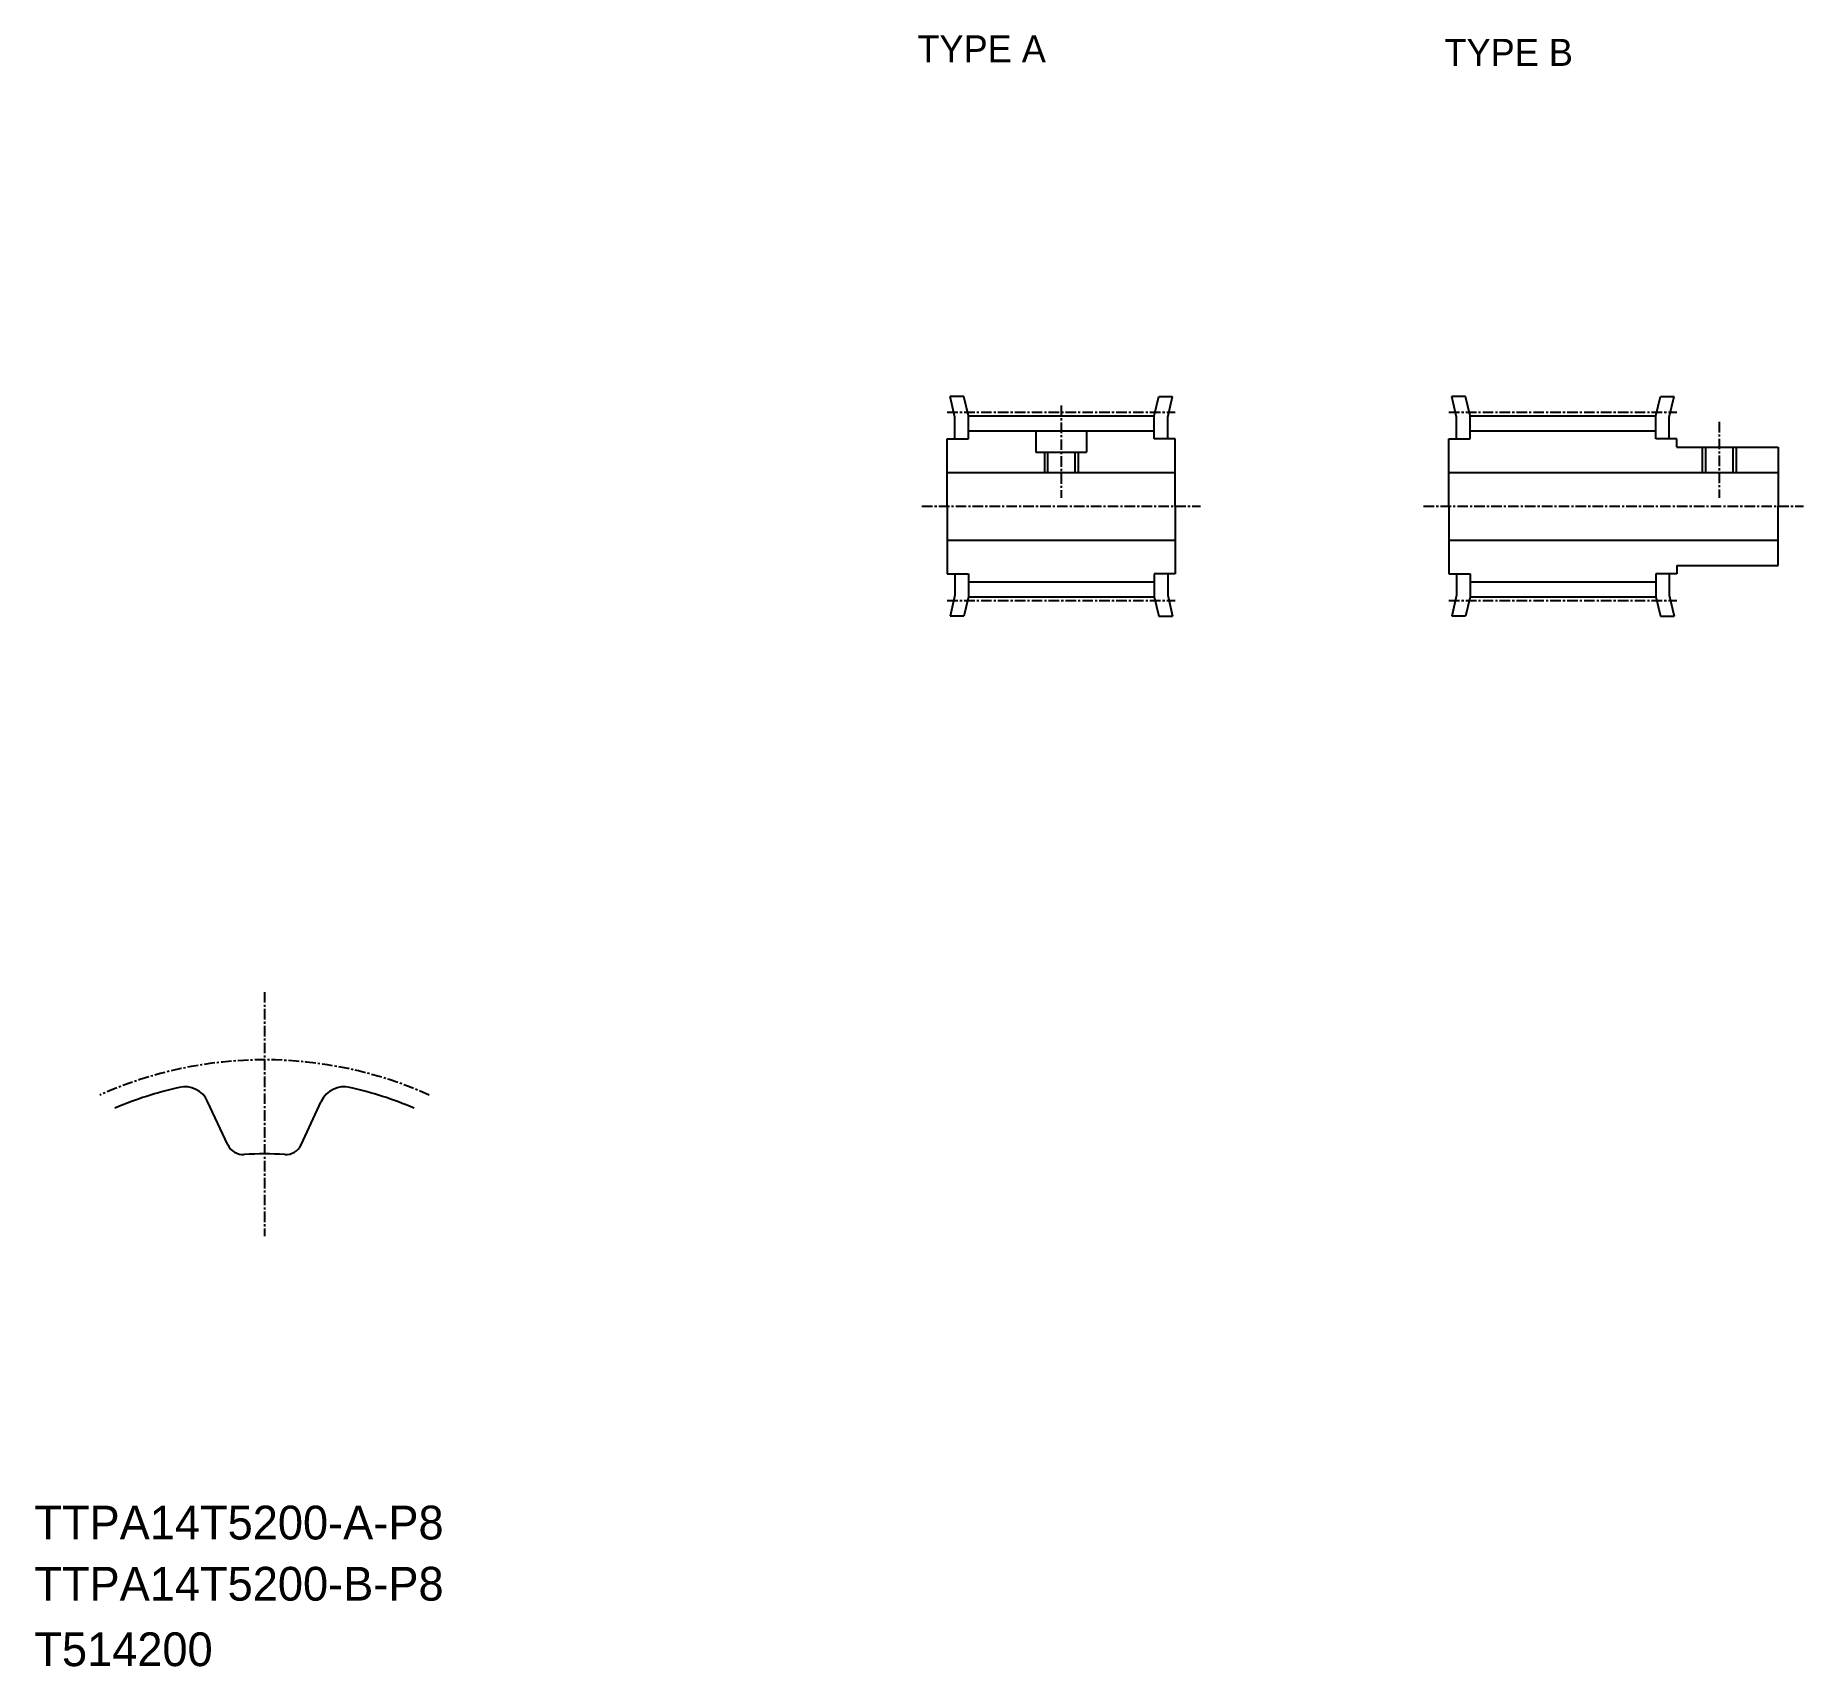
# Model space of a CAD drawing. Extents: x 10 to 220, y 10 to 203.
import ezdxf

# ---------------------------------------------------------------- set-up
doc = ezdxf.new("R2010")
doc.units = 0
doc.linetypes.add('CENTER', pattern=[2, 1.25, -0.25, 0.25, -0.25])
doc.layers.get('0').update_dxf_attribs({"linetype": 'CONTINUOUS'})
doc.layers.add('CENTER', color=1, linetype='CENTER')

msp = doc.modelspace()

# ---------------------------------------------------------------- linework, layer by layer
at = {"color": 7, "linetype": 'CONTINUOUS'}
for p, q in [((119, 157.88), (118.43, 160.34)), ((120.07, 160.34), (118.43, 160.34)), ((120.6, 158.06), (120.07, 160.34)), ((142.6, 158.06), (143.14, 160.34)), ((143.14, 160.34), (144.78, 160.34)), ((144.2, 157.88), (144.78, 160.34)), ((178.4, 157.88), (177.83, 160.34)), ((179.47, 160.34), (177.83, 160.34)), ((180, 158.06), (179.47, 160.34)), ((202, 158.06), (202.54, 160.34)), ((202.54, 160.34), (204.18, 160.34)), ((203.6, 157.88), (204.18, 160.34)), ((119, 155.34), (119, 157.88)), ((120.6, 155.34), (120.6, 158.06)), ((120.6, 158.06), (142.6, 158.06)), ((142.6, 155.34), (142.6, 158.06)), ((144.2, 155.34), (144.2, 157.88)), ((178.4, 155.34), (178.4, 157.88)), ((180, 158.06), (202, 158.06)), ((180, 155.34), (180, 158.06)), ((202, 155.34), (202, 158.06)), ((203.6, 155.34), (203.6, 157.88)), ((118.1, 147.34), (118.1, 155.34)), ((118.1, 155.34), (120.6, 155.34)), ((120.6, 156.26), (142.6, 156.26)), ((128.6, 156.26), (128.6, 153.74)), ((134.6, 156.26), (134.6, 153.74)), ((145.1, 155.34), (142.6, 155.34)), ((145.1, 147.34), (145.1, 155.34)), ((177.5, 147.34), (177.5, 155.34)), ((177.5, 155.34), (180, 155.34)), ((180, 156.26), (202, 156.26)), ((204.5, 155.34), (202, 155.34)), ((204.5, 154.34), (204.5, 155.34)), ((128.6, 153.74), (134.6, 153.74)), ((129.98, 153.74), (129.98, 151.34)), ((133.22, 153.74), (133.22, 151.34)), ((204.5, 154.34), (216.5, 154.34)), ((207.88, 154.34), (207.88, 151.34)), ((211.12, 154.34), (211.12, 151.34)), ((216.5, 154.34), (216.5, 147.34)), ((118.1, 151.34), (145.1, 151.34)), ((177.5, 151.34), (216.5, 151.34)), ((118.1, 147.34), (118.1, 139.34)), ((145.1, 147.34), (145.1, 139.34)), ((177.5, 147.34), (177.5, 139.34)), ((216.5, 140.34), (216.5, 147.34)), ((118.1, 143.34), (145.1, 143.34)), ((177.5, 143.34), (216.5, 143.34)), ((204.5, 140.34), (216.5, 140.34)), ((204.5, 140.34), (204.5, 139.34)), ((118.1, 139.34), (120.6, 139.34)), ((119, 139.34), (119, 136.8)), ((120.6, 139.34), (120.6, 136.61)), ((120.6, 138.41), (142.6, 138.41)), ((142.6, 139.34), (142.6, 136.61)), ((145.1, 139.34), (142.6, 139.34)), ((144.2, 139.34), (144.2, 136.8)), ((177.5, 139.34), (180, 139.34)), ((178.4, 139.34), (178.4, 136.8)), ((180, 139.34), (180, 136.61)), ((180, 138.41), (202, 138.41)), ((202, 139.34), (202, 136.61)), ((204.5, 139.34), (202, 139.34)), ((203.6, 139.34), (203.6, 136.8)), ((119, 136.8), (118.43, 134.34)), ((120.6, 136.61), (120.07, 134.34)), ((120.6, 136.61), (142.6, 136.61)), ((142.6, 136.61), (143.14, 134.34)), ((144.2, 136.8), (144.78, 134.34)), ((178.4, 136.8), (177.83, 134.34)), ((180, 136.61), (179.47, 134.34)), ((180, 136.61), (202, 136.61)), ((202, 136.61), (202.54, 134.34)), ((203.6, 136.8), (204.18, 134.34)), ((120.07, 134.34), (118.43, 134.34)), ((143.14, 134.34), (144.78, 134.34)), ((179.47, 134.34), (177.83, 134.34)), ((202.54, 134.34), (204.18, 134.34)), ((32.91, 71.74), (30.52, 76.87)), ((41.59, 71.74), (43.98, 76.87))]:
    msp.add_line(p, q, dxfattribs=at)
at = {"color": 3, "linetype": 'CONTINUOUS'}
for p, q in [((129.6, 153.74), (129.6, 151.34)), ((133.6, 153.74), (133.6, 151.34)), ((207.5, 154.34), (207.5, 151.34)), ((211.5, 154.34), (211.5, 151.34))]:
    msp.add_line(p, q, dxfattribs=at)
at = {"color": 7, "linetype": 'CONTINUOUS'}
for centre, radius, start, end in [((37.25, 34.04), 45.62, 102.8128, 112.8447), ((27.8, 75.6), 3, 25, 102.8128), ((46.7, 75.6), 3, 77.1872, 155), ((37.25, 34.04), 45.62, 67.1553, 77.1872), ((34.72, 72.58), 2, 205, 273.7512), ((39.78, 72.58), 2, 266.2488, 335), ((37.25, 34.04), 36.62, 86.2488, 93.7512)]:
    msp.add_arc(centre, radius, start, end, dxfattribs=at)
at = {"layer": 'CENTER', "color": 1, "linetype": 'CENTER'}
for p, q in [((131.6, 159.26), (131.6, 148.34)), ((118.1, 158.48), (145.1, 158.48)), ((177.5, 158.48), (204.5, 158.48)), ((209.5, 157.34), (209.5, 148.34)), ((115.1, 147.34), (148.1, 147.34)), ((174.5, 147.34), (219.5, 147.34)), ((118.1, 136.2), (145.1, 136.2)), ((177.5, 136.2), (204.5, 136.2)), ((37.25, 89.82), (37.25, 60.91))]:
    msp.add_line(p, q, dxfattribs=at)
msp.add_arc((37.25, 34.04), 47.75, 65.8872, 114.1128, dxfattribs=at)

# ---------------------------------------------------------------- texts
at = {"color": 7, "linetype": 'CONTINUOUS'}
for s, height, p in [('TYPE A', 3.2, (114.56, 199.9)), ('TYPE B', 3.2, (176.97, 199.48)), ('TTPA14T5200-A-P8', 4, (10, 25)), ('TTPA14T5200-B-P8', 4, (10, 17.76)), ('T514200', 4, (10, 10))]:
    msp.add_text(s, height=height, dxfattribs=at).set_placement(p)

doc.saveas('drawing.dxf')
